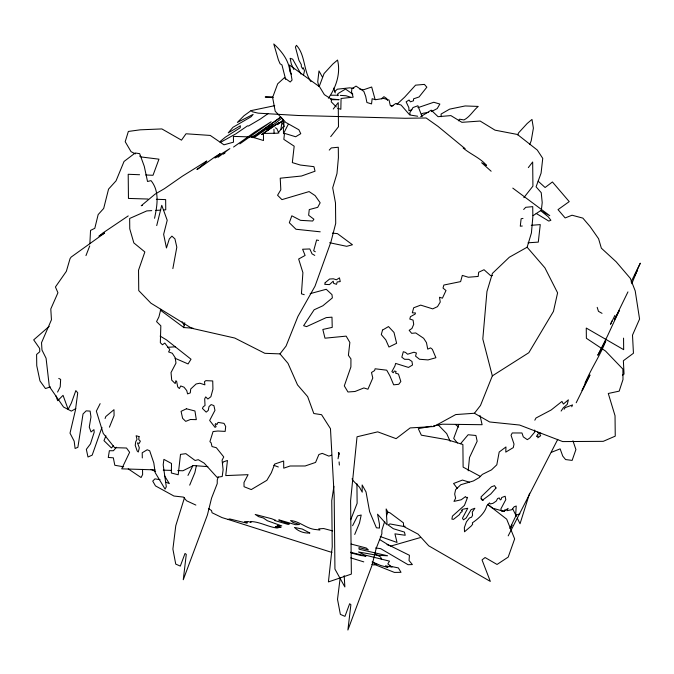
<?xml version="1.0" encoding="UTF-8"?>
<svg xmlns="http://www.w3.org/2000/svg" width="674" height="674" viewBox="0 0 674 674"><rect width="100%" height="100%" fill="white"/><g stroke="black" fill="none" stroke-linecap="round" stroke-linejoin="round"><path stroke-width="1.01" d="M89.844 243.828L90.552 230.39L94.798 228.317L98.16 214.585L103.686 208.443L108.556 189.108L116.046 180.843L124.041 161.465L135.188 152.99L139.661 153.655L144.27 166.31L147.522 181.491L151.035 180.624C159.789 191.382 157.227 205.764 154.548 218.275M468.194 470.797L469.492 457.553L477.158 441.226L475.92 435.48L468.127 434.755L460.561 443.728M340.159 577.972L337.514 599.355L340.37 614.376L344.953 616.365L349.654 603.744L350.901 604.671L347.894 630.021L372.073 565.166L376.185 548.409L381.863 533.875L381.888 530.211L384.669 521.482M280.873 129.509L281.917 122.348L284.386 126.788L282.743 119.096M333.908 486.308L331.751 500.588L332.24 546.766L328.423 581.923L351.365 574.096L350.598 500.723L357.035 436.786L377.71 431.849L396.11 438.656L410.163 427.923L433.854 426.532L455.734 414.569L474.429 413.263L489.661 421.975L519.612 425.041L562.697 441.58L603.255 441.335L615.252 436.137L615.033 415.723L608.285 393.481L619.187 391.139L622.995 379.513L622.886 369.099L605.496 351.011L586.372 338.281L586.262 328.053L623.669 349.671L623.551 338.121M338.062 458.783L338.98 452.658M337.607 95.674L337.944 93.619L345.526 89.069L352.831 94.175M172.856 268.631L176.815 247.189L174.937 238.899L171.912 236.119L169.317 238.916L166.461 247.956L163.639 234.35L167.211 220.272L161.752 205.292L156.722 225.588M196.361 465.726L194.887 472.617L189.689 485.145M183.673 327.69L184.786 322.736M303.401 75.547L304.496 70.787L303.216 67.703L302.677 68.942L301.32 66.499L301.303 64.586L298.902 60.272L295.431 47.054L296.442 45.31C305.541 55.15 303.275 70.821 310.941 81.63M160.816 309.24L158.921 316.915L156.545 321.599L160.833 325.803L160.345 342.704L162.451 344.768L164.793 343.058L169.806 349.587L168.593 351.912L172.291 353.26L175.189 357.726L175.981 363.092L171.028 372.553L171.718 380.144L175.198 383.548L175.88 380.709L176.647 381.467L177.725 386.918L179.377 388.527L180.725 385.958L184.01 387.179L186.74 390.583L187.583 393.894L190.279 392.9L190.734 388.982L196.117 383.978L199.841 383.22L204.896 384.837L204.466 381.703L205.856 380.65L212.731 380.953L212.933 389.159L210.895 396.716L207.87 399.016L205.705 396.902L204.694 398.839L205.022 405.529L203.304 406.675L202.394 408.419L206.185 412.126L208.232 410.441L209.016 406.599L211.156 404.577L213.902 405.605L214.955 410.348L209.656 420.466L215.023 427.375L216.127 426.65L215.048 424.78L215.714 423.508L216.868 424.637L218.047 422.379L224.012 423.373L225.689 426.499L225.167 431.402L217.904 431.015L213.06 431.545L209.917 441.647L211.147 442.852L212.015 446.55L216.354 447.721L223.76 456.947L222.083 460.14L223.111 469.786L222.201 476.51L217.02 477.293L204.188 463.148L198.24 459.676L195.123 460.502L185.864 453.669L180.506 454.377L178.197 474.757L171.356 473.013L171.499 463.476L163.9 459.365L163.184 464.833L166.301 486.788L165.079 489.105L155.197 472.626L153.815 462.937L149.695 450.796L147.218 449.76L142.206 452.76L142.307 457.949M474.429 413.263L480.495 405.453L492.332 375.881L482.803 338.971L486.948 291.53L492.424 273.383L509.333 257.232L527.127 247.223L531.415 232.96L532.839 217.036L532.738 206.632L525.754 207.306L523.673 209.488M184.491 497.682L175.788 525.661L172.889 549.074L175.737 564.096L180.32 566.093L185.021 553.464L186.277 554.399L183.269 579.741L207.44 514.885L211.56 498.128L217.239 483.595L217.255 479.93L218.182 477.024M504.952 509.662L504.363 511.532L492.5 508.137L487.824 504.329M529.612 493.25L520.033 523.765L517.312 518.213M386.531 515.669L387.938 512.173L386.151 508.954L387.103 524.861L377.55 514.211L379.411 523.858L379.462 528.062L376.412 527.801L369.622 511.701L366.024 491.936L362.157 484.968L362.233 492.146L359.478 487.184L353.058 480.604L352.055 478.801M101.968 427.35L92.186 455.127L87.991 457.006L86.339 449.347L90.434 443.947L94.217 432.194L93.939 429.624L91.041 431.975L89.271 427.122L90.965 416.962L90.114 411.098L86.171 410.862L83.028 413.954L77.881 447.325L75.1 448.471L74.165 441.15L70.012 433.155L75.454 410.062L77.737 392.866L75.85 390.591L71.318 403.136L68.158 409.371L63.044 395.335L57.678 400.718L55.799 395.562M105.085 418.512L105.776 416.549L113.982 409.682L114.083 415.631L109.415 427.181M458.901 424.367L453.695 438.429L457.427 442.961M319.291 86.289L324.068 73.567L332.762 64.106L337.539 60.045C340.842 73.23 336.141 87.418 328.373 98.202M517.767 134.91L518.5 132.947L527.194 123.485L531.98 119.424L533.395 128.127L531.196 140.832L529.713 144.556M85.96 255.606L89.735 245.9M350.75 519.713L357.127 503.301L356.925 483.755M105.919 435.834L103.973 440.644L111.437 447.949L113.552 445.657M354.718 534.465L359.52 522.898L361.197 515.02L357.582 515.854L352.595 525.703M510.504 528.652L511.996 525.071L510.176 528.467M509.94 528.248L516.469 514.666M612.068 320.832L610.526 324.295L611.36 322.635M571.721 406.751L572.571 404.914L565.208 407.61L564.087 409.244M631.757 283.746L637.621 269.659L634.571 275.666L640.3 263.18L631.1 281.934M611.781 321.81L614.907 315.365M627.949 291.893L614.351 319.805L619.28 310.478L607.333 336.275L597.779 355.249L605.783 340.943C600.172 355.67 591.022 368.627 585.099 383.211L586.869 380.136L582.083 390.431L589.977 374.963L576.194 402.757M57.568 392.066L60.222 386.834L60.652 379.42L58.756 378.4M100.14 403.659L96.348 411.14L103.223 433.407L114.605 447.654L126.51 448.025L129.619 452.279L121.724 468.834L154.936 469.879M288.11 124.572L283.476 133.705L283.4 126.611L277.68 133.225L263.424 133.427L263.5 140.521L251.823 136.957L233.423 136.401L233.482 142.163L223.953 144.809L210.246 135.432L186.016 133.781L181.491 140.15L161.87 128.928L140.217 129.821L128.355 131.447L125.204 141.7L131.042 151.658L135.356 153.883M187.962 475.423L192.958 465.582M222.521 463.451L223.313 461.892L227.45 460.477L225.756 475.591L248.083 474.673L243.996 482.5L244.047 486.712L251.267 489.577L266.862 480.318L271.319 472.819L274.714 464.049L283.661 460.991L283.737 468.177L290.106 466.004L305.154 465.978L315.575 462.423L318.895 454.52L322.239 453.375L328.87 456.113L331.633 455.169M557.769 439.33L508.188 535.864M534.819 420.197L535.982 418.015L551.206 409.961L561.956 401.434L563.388 404.063L568.384 399.825L567.264 404.349L563.27 407.863L561.113 411.056M540.691 432.969L539.823 434.587L540.683 435.716L537.81 437.814L538.088 435.994L536.496 436.575L537.675 434.359L539.385 433.112L537.574 432.16M283.88 123.089L284.268 122.382M458.455 120.84L459.525 119.18L463.965 119.93C469.904 116.922 473.14 110.637 478.228 106.425L465.161 105.953L449.634 109.137L441.099 114.049L441.125 116.737M333.259 109.028L338.23 102.591L338.483 126.737L330.707 136.628M528.323 167.607L532.671 161.971L532.923 186.125L523.85 197.659M151.768 210.625L146.772 210.911L129.652 218.46L129.762 228.865L133.84 242.91L144.859 251.95L138.532 270.198L138.743 290.604L150.925 303.182L191.745 328.28L234.763 338.045L264.84 353.311L279.988 353.884L286.062 346.065L297.9 316.502L315.002 286.214L331.01 241.722L335.711 223.38L335.492 202.967L332.686 187.835L336.975 173.572L338.407 157.657L338.297 147.252L331.322 147.926L329.241 150.1M116.501 447.241L113.409 450.754L109.373 450.704L108.278 457.461L113.325 457.815L114.807 465.271L123.696 466.812M396.935 104.31L404.745 97.056L415.563 85.16L424.393 84.393L426.844 87.19L419.06 96.963L413.516 98.859L413.533 100.771L410.399 101.841L409.059 100.03L406.136 101.833L408.899 107.764L408.933 110.738L411.915 109.719M334.414 91.799L337.329 89.195L349.713 87.831L353.749 88.361M49.227 326.334L33.7 339.873L39.648 348.424L39.774 351.71L36.598 354.473L36.75 365.696L39.968 380.92L45.47 388.553L50.415 386.868M381.417 98.783L383.944 96.694L386.733 98.573L387.55 100.418M253.955 137.698L272.86 124.724L266.828 129.408L271.066 126.493L281.867 118.169M274.756 105.666L251.048 110.62L244.013 115.717L237.349 122.424L253.121 114.395L251.132 116.745L232.96 127.302L228.25 132.854L240.416 125.76L240.214 127.774L225.318 137.201L220.609 141.077L220.179 142.534L235.866 133.831L247.476 125.861L248.445 126.046L260.45 118.969L268.008 113.645M217.896 157.362L229.859 148.6L214.88 157.969L220.196 153.647L214.694 157.084L198.097 168.938L196.918 169.46L204.702 163.344L206.766 160.985L182.351 176.209L164.456 188.661L155.163 194.087L141.245 205.722L142.526 205.427M252.885 137.69L280.831 117.04L255.235 135.137L251.377 137.134M128.228 215.907L102.819 233.027L98.952 236.203L104.613 233.044L71.149 257.08L70.054 258.631L66.347 271.336L55.437 286.981L57.939 292.752L50.794 308.953L51.443 319.788L41.518 342.721L41.982 350.033L46.076 358.231L49.328 386.497L63.525 407.012L71.334 411.106L75.808 408.613M233.558 147.042L254.839 132.037L271.15 121.767L239.843 143.857M283.383 119.871L277.174 124.631L283.644 120.435M622.431 375.233L624.048 374.104L623.366 360.742L633.45 353.243L632.498 335.147L639.567 319.046L635.211 290.915L630.35 278.387L616.154 261.782L601.343 248.167L598.588 238.739L590.087 226.574L582.85 218.106L572.041 215.225L565.141 217.946L558.021 209.631L569.227 201.61L552.419 181.963L545.106 187.498L538.13 181.171M223.347 154.127L225.049 152.956M533.109 215.638L541.365 210.145L542.208 202.596L541.23 192.671L536.074 186.824L541.079 173.167L542.747 158.365L537.262 150.024L517.421 134.463L495.045 130.166L480.141 121.042L461.909 122.323L450.881 115.599L438.058 116.686L431.208 110.157L420.652 116.712M492.332 375.881L528.82 352.713L553.455 311.388L557.592 292.845L544.921 267.856L527.127 247.223M421.326 114.192L423.036 113.249L428.672 112.339M431.377 111.606L437.215 108.573L439.869 104.057L433.786 102.254L417.88 107.688M551.349 452.33L560.136 448.859L562.756 456.121L565.596 459.558L572.125 460.401L575.916 449.575L572.934 440.754M519.89 513.807L515.661 515.357L516.233 506.014L514.152 506.781L511.819 509.729L506.882 510.681L508.103 508.398L504.447 510.926L501.599 511.111L500.841 508.98L505.795 499.636L505.146 496.249L501.709 497.505L501.026 499.594L500.268 499.872L499.223 497.951L497.597 498.549L496.249 501.085L492.997 503.318L490.318 503.916L489.493 502.914L486.813 505.803C484.884 513.108 478.397 518.71 472.297 522.872L472.701 524.153L471.32 525.922L464.512 531.794L464.352 527.641L466.408 521.878L469.416 518.003L471.547 517.228L472.567 515.307L472.272 512.08L474.892 508.247L471.151 509.611L466.189 517.961L463.468 519.822L462.457 518.239L467.756 508.263L462.474 509.325L461.37 510.681L462.431 510.715L461.766 511.97L460.628 512.392L459.449 514.616L453.543 519.325L451.9 519.14L452.439 516.099L464.437 505.399L467.604 497.319L466.391 497.757L465.549 496.57L461.252 499.763L453.964 501.389L455.632 498.238L454.672 494.05L455.607 489.712L460.738 484.749L473.384 480.958L479.265 477.563L482.348 474.403L491.489 469.879L496.805 464.807L499.19 452.035L505.963 446.955L505.77 452.111L513.285 447.612L514.018 444.099L511.044 435.252L512.257 432.961L521.971 432.978L523.294 436.878L527.312 439.667L529.764 438.041L534.743 432.059L534.693 430.037M420.416 537.549L390.853 546.066L387.019 544.609M310.2 293.637L326.25 289.281L331.987 294.648L332.366 297.9L322.829 305.794L314.143 309.779L303.612 325.702L306.56 326.62L326.241 317.606L331.979 317.176L332.231 327.37L322.838 329.468L324.986 338.188L346.166 336.132L349.865 342.468L348.399 355.333L350.943 358.905L350.901 366.951L344.304 385.89L347.969 391.99L355.038 391.484L363.884 387.946L367.937 389.218L372.789 378.038L371.492 372.495L374.609 370.557L375.098 368.779L386.724 370.186L389.96 375.932L393.658 384.829L398.738 384.298L400.845 381.526L398.469 374.053L395.604 373.16L396.059 371.484L394.442 370.978L393.228 372.739L391.897 371.568L394.922 366.007L395.63 363.412L408.478 367.423L412.513 365.022L411.974 361.449L408.806 359.335L404.611 359.301L401.814 357.22L403.313 351.727L405.521 352.418L407.61 354.229L413.946 352.232L416.414 353.007L415.555 356.133L419.506 359.259L428.024 359.916L435.918 357.726L432.354 349.309L430.551 347.877L427.729 349.14L426.465 342.619L423.643 338.289L415.732 332.948L411.654 333.335L409.169 330.302L411.932 328.482L413.718 324.363L413.069 320.091L409.8 319.072L410.449 316.679L415.167 314.067L415.47 312.955L412.32 312.812L413.684 307.774L420.702 305.12L432.716 308.877L437.51 306.636L440.248 302.062L439.49 297.251L442.43 298.169L446.003 290.528L443.02 288.101L443.846 285.043L460.62 281.614L462.305 275.405L468.304 277.241L478.186 276.441L478.658 272.262L484.033 269.726L490.613 275.641L492.601 275.59M208.418 508.491L211.526 510.563L212.066 512.762L222.007 517.581L228.006 519.418L229.75 518.955L246.6 523.083L247.459 522.856L244.494 521.668L248.133 521.516L251.082 522.468L250.357 521.541C259.65 521.625 267.907 526.891 277.048 528.028L278.472 527.658L275.312 526.765L281.05 527.422L277.781 526.36L277.166 525.543L281.783 525.922L267.342 520.724L263.34 517.977L258.698 516.68L255.202 514.439L271.673 518.744L275.607 520.303L274.722 520.53L287.849 524.347L289.399 523.942L279.247 520.496L278.741 519.822L295.659 524.726L299.475 524.541L292.904 522.35L290.587 520.581C299.913 521.221 306.662 529.149 316.3 529.604L319.948 530.042L318.692 528.863L323.663 528.534L332.661 530.91M391.122 106.155L393.169 105.675M522.999 218.393L521.12 218.764L520.286 226.178L522.283 226.017M431.453 426.229L418.284 428.639L421.351 435.185L447.359 439.751L462.886 444.495L463.122 467.124L480.452 476.434M433.483 425.858L442.599 424.199L482.112 424.713L480.023 415.555M531.272 225.31L540.262 224.611L538.29 242.118L528.054 242.8M167.759 347.321L175.56 346.781M155.761 210.398L160.757 210.111M163.757 209.934L165.753 209.816L165.652 199.597L156.351 199.302M405.125 526.242L403.035 526.352L389.943 523.925L388.123 524.945L393.287 528.694L404.442 532.098L405.217 535.266L394.93 533.842L397.037 542.452L380.279 536.563M272.321 96.896L265.219 96.989L273.299 97.604M331.136 95.219L338.39 95.253M148.086 199.041L128.456 198.426L128.203 174.28L139.577 174.734M163.243 470.14L171.541 470.401M177.768 470.604L182.957 470.764L193.472 465.532L207.836 466.661M145.778 174.987L153.015 175.282L158.954 159.174L141.397 156.991L139.67 156.107M331.103 99.685L339.132 99.685L330.698 98.952M340.303 95.379L346.023 95.759L350.497 97.157M192.983 328.179L183.859 327.564L160.269 310.057M320.217 231.814L295.979 229.253L289.315 222.715L291.825 215.815L300.52 220.347L312.677 221.03L313.89 219.219L308.633 215.242L309.265 209.572L317.707 207.339L320.167 202.781L315.12 195.603L309.096 191.585L281.934 199.63L277.57 195.241L280.814 189.782L280.224 178.206L301.514 176.015L315.028 171.213L313.941 166.663L300.301 165.037L292.331 162.602L294.176 146.191L283.83 139.375L284.512 133.351L295.667 136.755L300.764 133.688L298.885 129.77L285.742 122.398L275.194 111.235L272.616 97.444L277.688 83.812L284.352 77.746L290.216 82.001L292.061 80.063L289.458 65.007L319.602 86.828L324.354 94.638L331.482 99.263L331.263 101.858L336.25 106.871M332.383 233.103L337.455 233.634L352.451 244.763L346.697 246.313L329.645 242.741M359.798 89.153L363.834 89.684L371.677 87.005L375.056 99.28M375.645 547.97L380.642 548.644L408.056 564.694L412.37 564.576L409.034 560.524L409.438 555.3L388.022 544.676L379.487 539.453M160.024 479.661L154.927 478.869L152.737 481.093L155.467 485.887L173.926 496.03L183.471 497.1L186.563 500.782L195.856 505.07M417.678 116.231L409.741 114.968L401.106 105.06L395.849 103.459L392.015 106.029L390.28 105.498L389.067 100.064L383.649 98.412L375.452 99.727L372.141 98.716L371.551 103.922L366.9 102.499L365.712 96.449L363.85 91.411L356.049 86.087L351.887 88.808L351.542 91.858L353.176 97.166L341.069 98.48L340.842 109.264L337.674 108.295M351.23 553.009L361.129 555.561L366.041 556.109L350.463 552.233M389.707 566.152L398.368 567.912L401.005 572.319L394.4 572.411L374.314 564.399M318.608 240.424L316.603 240.003L313.671 250.804L315.331 251.781M351.095 544.053L366.285 548.013L368.358 549.908L358.922 547.625L359.082 549.209L387.609 555.78L376.901 555.241L358.517 551.981L364.583 554.955L389.505 561.139L387.836 563.885L391.982 567.095L385.486 565.84L387.929 567.457L380.692 565.503L372.2 561.88M469.374 482.18L462.457 480.065L453.568 483.494L457.343 488.465M387.938 512.173L389.926 512.779L403.423 522.856L403.608 526.453L418.048 534.12L428.74 545.83L490.327 581.409L482.036 559.917L485.069 557.524L497.041 564.458L508.204 557.095L514.65 538.897L506.696 519.182L487.656 504.379M350.716 557.87L363.766 561.88M371.804 564.349L373.809 564.964L376.85 564.172L372.301 562.504M304.252 294.698L301.438 293.822L302.904 272.65L298.649 259.027L305.103 255.446L302.609 249.237L309.829 248.959L312.037 253.862L314.75 255.395M228.006 519.418L331.911 552.444M273.779 465.287L278.337 466.989M165.619 482.045L169.351 483.629L164.532 475.827M175.029 358.265L188.063 363.935L191.02 359.225L166.453 339.856L160.126 336.09M275.295 127.824L276.744 128.481L278.868 133.149M151.145 469.416L155.61 471.556M602.025 313.351L598.461 311.329L597.198 307.352M375.637 554.188L380.751 557.103L381.231 559.083M512.788 188.113L549.765 215.672L540.615 210.633L548.13 216.708L550.885 220.272L548.804 221.089L536.15 213.397M128.237 468.885L141.085 477.529L142.627 474.572L142.526 469.382M455.371 424.426L458.657 427.063M480.815 498.625L483.148 500.529M251.048 110.62L252.472 111.825L258.15 113.156L298.068 115.49L405.007 118.279L426.128 117.984L437.94 126.324L465.077 148.659L463.156 147.994C470.536 154.338 480.191 157.834 486.586 165.425L481.632 162.737L491.144 171.238M437.662 424.334L446.702 433.609L450.131 441.259M279.988 353.884L287.992 363.337L297.512 384.888L307.647 396.615L313.806 413.516L321.565 414.695L330.471 428.672L334.169 495.702L334.936 569.075L344.852 586.944L344.195 575.638M182.115 321.734L184.187 325.129M322.374 77.021L318.987 70.913L317.732 81.773L318.836 86.424M300.992 74.123L292.693 59.169L290.123 58.318L291.328 64.013L293.813 69.489M291.438 74.376L289.786 71.41C289.104 60.668 281.53 51.039 273.787 43.979L278.37 59.801L280.072 63.769L281.959 64.948L285.616 79.296M339.384 454.234L338.415 452.49L338.719 456.677M512.762 508.963L516.402 516.368M422.084 116.653L417.888 105.767L413.027 107.537L409.834 112.701L409.986 114.504M333.689 88.092L335.29 92.936M339.106 461.909L339.342 465.052M273.939 129.265L274.099 133.46M139.029 436.584L138.76 439.583L140.377 441.158L139.198 443.408L137.471 442.894L139.324 447.789L138.28 452.035L137.142 450.923L135.221 445.312L135.718 441.79L137.007 439.322L136.131 435.733L139.029 436.584M325.188 282.692L324.742 284.344L329.476 284.596L333.217 281.184L333.689 283.409L336.537 284.302L337.177 281.959L340.252 281.572L339.452 277.848L336.444 279.777L333.31 278.8L329.594 279.028L325.188 282.692M382.529 330.083L381.299 334.59L385.789 339.848L388.949 347.026L396.615 343.302L394.004 332.442L388.494 326.57L382.529 330.083M496.022 488.01L490.714 494.05L482.289 500.352L480.966 496.991L491.472 486.788L494.548 485.659L496.022 488.01M268.033 130.09L261.689 134.564L278.969 122.643L268.033 130.09M186.428 408.773L181.079 411.342L182.603 418.327L185.721 421.376L190.422 419.489L196.311 419.641L194.946 410.988L186.428 408.773M309.77 532.982C304.412 533.479 298.296 531.398 294.487 527.456L302.213 529.014L309.77 532.982"/></g></svg>
